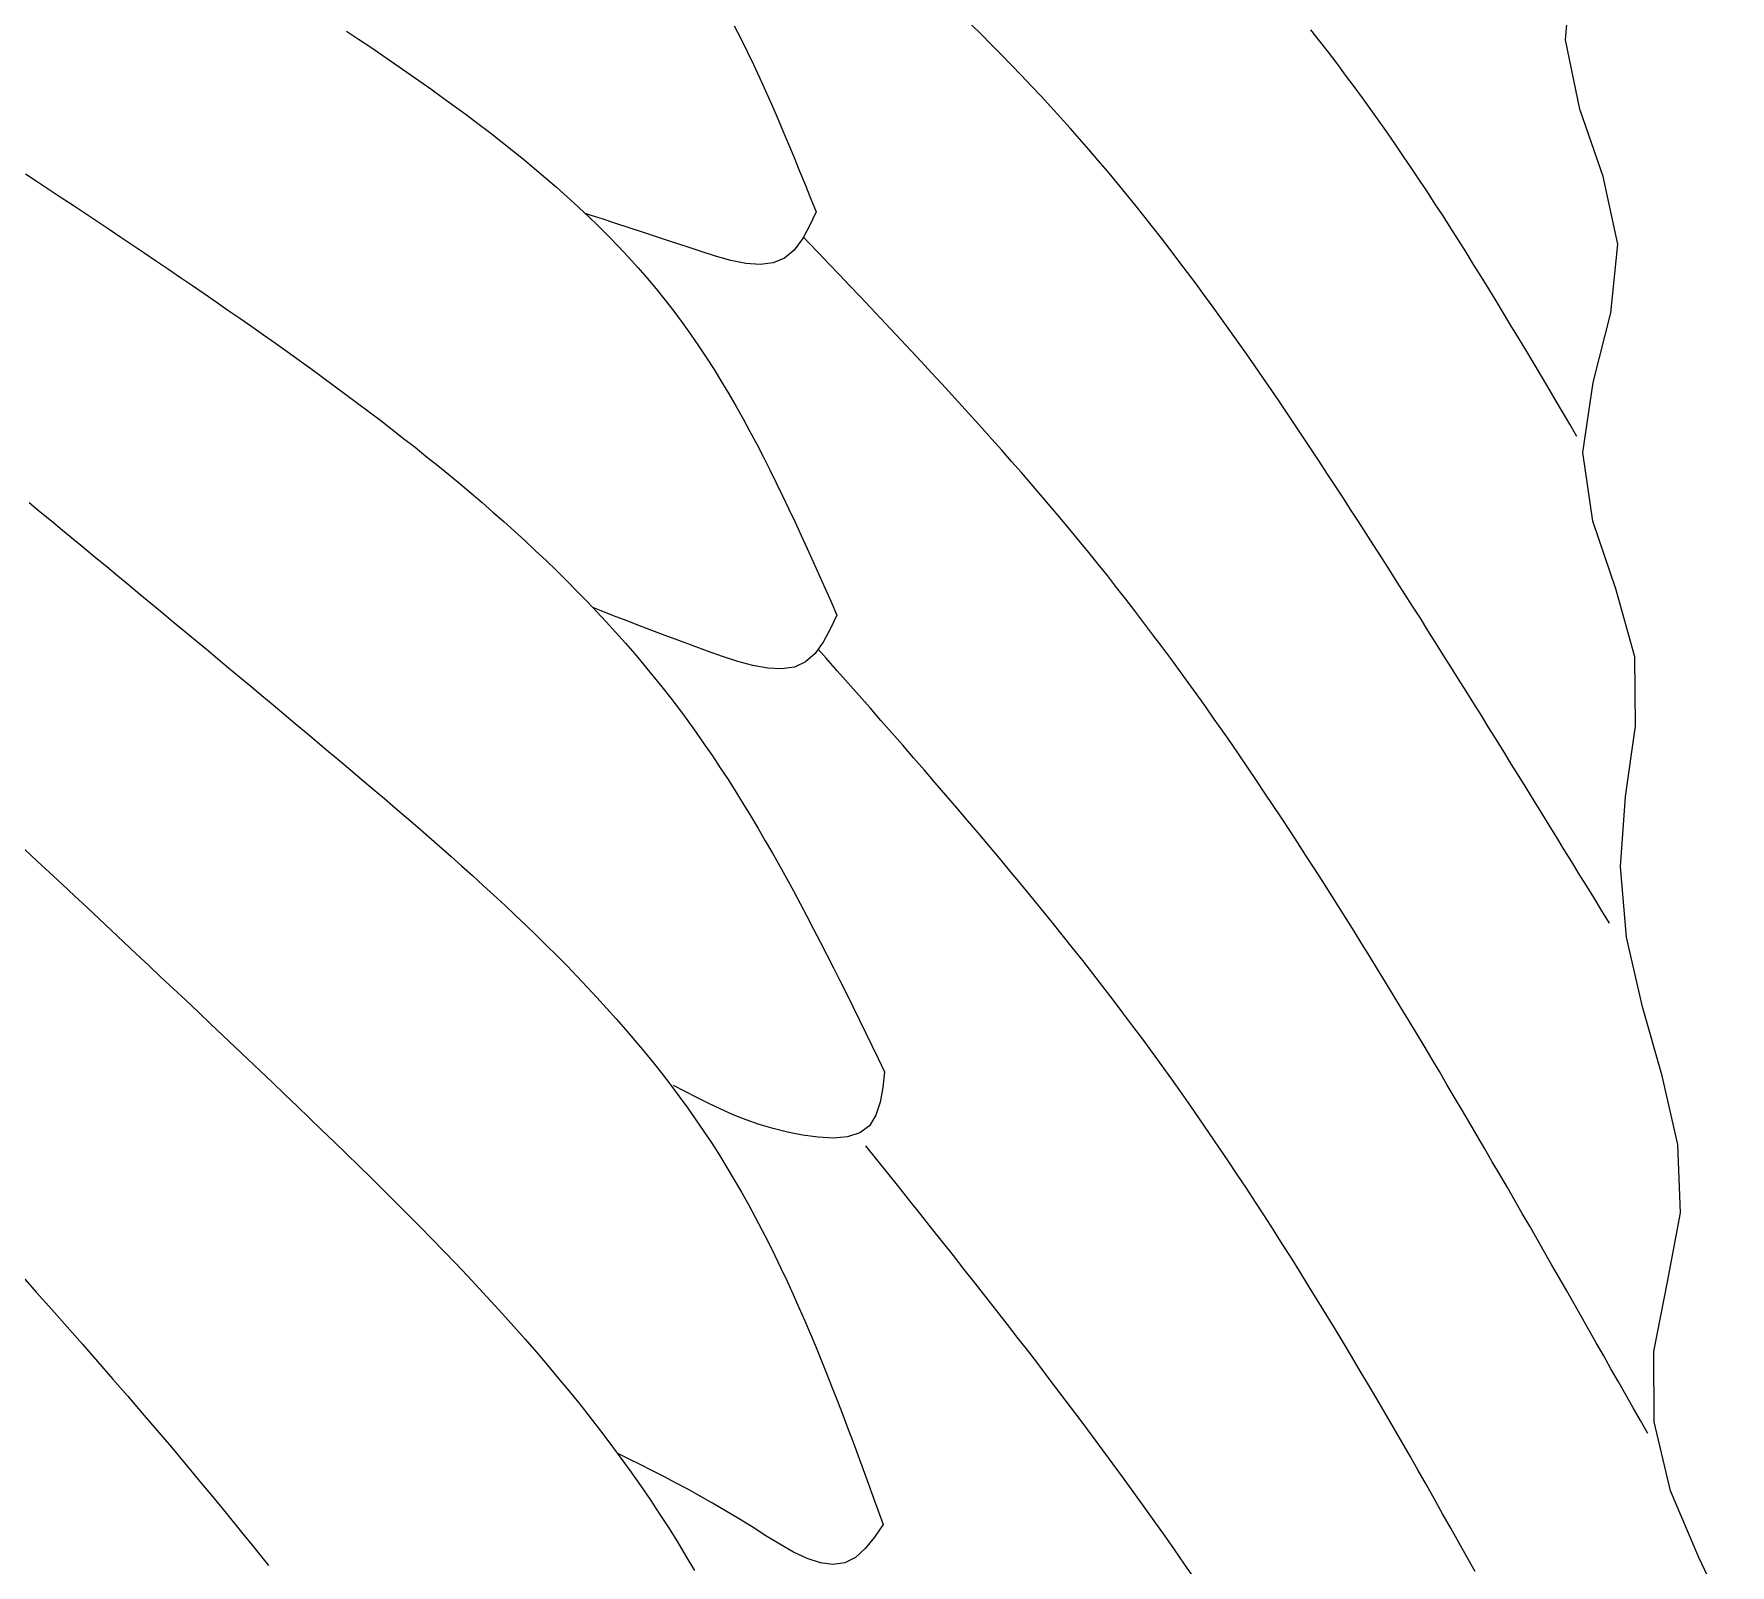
# Model space of a CAD drawing. Extents: x -3475 to 3475, y -2114 to 2114.
# Drawn here: x 3220.5 to 3396.7, y 473.8 to 632.8 of the extents above; entities that cross this region are included whole.
import ezdxf

# ---------------------------------------------------------------- set-up
doc = ezdxf.new("R2010")
doc.units = 0
doc.header["$MEASUREMENT"] = 0
doc.layers.get('0').update_dxf_attribs({"linetype": 'CONTINUOUS'})

msp = doc.modelspace()

# ---------------------------------------------------------------- linework, layer by layer
for p, q in [((3379.66, 632.18), (3380.24, 639.5)), ((3252.98, 633.11), (3254.24, 632.27)), ((3293.28, 633.65), (3293.96, 632.32)), ((3318.95, 632.74), (3317.89, 633.79)), ((3320, 631.69), (3318.95, 632.74)), ((3354.1, 632.08), (3353.18, 633.24)), ((3254.24, 632.27), (3255.5, 631.42)), ((3255.5, 631.42), (3256.76, 630.56)), ((3293.96, 632.32), (3294.62, 630.98)), ((3294.62, 630.98), (3295.27, 629.63)), ((3321.05, 630.63), (3320, 631.69)), ((3355.01, 630.91), (3354.1, 632.08)), ((3381.12, 625.01), (3379.66, 632.18)), ((3256.76, 630.56), (3258.01, 629.71)), ((3258.01, 629.71), (3259.26, 628.84)), ((3295.27, 629.63), (3295.91, 628.27)), ((3322.08, 629.56), (3321.05, 630.63)), ((3323.12, 628.49), (3322.08, 629.56)), ((3355.91, 629.73), (3355.01, 630.91)), ((3356.8, 628.54), (3355.91, 629.73)), ((3259.26, 628.84), (3260.5, 627.97)), ((3260.5, 627.97), (3261.74, 627.1)), ((3295.91, 628.27), (3296.53, 626.9)), ((3324.14, 627.41), (3323.12, 628.49)), ((3325.16, 626.33), (3324.14, 627.41)), ((3357.68, 627.35), (3356.8, 628.54)), ((3261.74, 627.1), (3262.97, 626.21)), ((3262.97, 626.21), (3264.2, 625.32)), ((3296.53, 626.9), (3297.14, 625.53)), ((3326.17, 625.24), (3325.16, 626.33)), ((3358.56, 626.16), (3357.68, 627.35)), ((3359.43, 624.95), (3358.56, 626.16)), ((3264.2, 625.32), (3265.42, 624.43)), ((3265.42, 624.43), (3266.63, 623.52)), ((3297.14, 625.53), (3297.74, 624.15)), ((3297.74, 624.15), (3298.33, 622.76)), ((3327.17, 624.14), (3326.17, 625.24)), ((3328.16, 623.03), (3327.17, 624.14)), ((3360.29, 623.74), (3359.43, 624.95)), ((3383.57, 617.99), (3381.12, 625.01)), ((3266.63, 623.52), (3267.83, 622.6)), ((3267.83, 622.6), (3269.02, 621.68)), ((3298.33, 622.76), (3298.92, 621.36)), ((3329.15, 621.92), (3328.16, 623.03)), ((3361.14, 622.53), (3360.29, 623.74)), ((3361.98, 621.31), (3361.14, 622.53)), ((3269.02, 621.68), (3270.2, 620.74)), ((3270.2, 620.74), (3271.36, 619.8)), ((3298.92, 621.36), (3299.5, 619.96)), ((3330.12, 620.8), (3329.15, 621.92)), ((3331.09, 619.67), (3330.12, 620.8)), ((3362.82, 620.09), (3361.98, 621.31)), ((3271.36, 619.8), (3272.52, 618.84)), ((3272.52, 618.84), (3273.66, 617.87)), ((3299.5, 619.96), (3300.07, 618.56)), ((3332.05, 618.54), (3331.09, 619.67)), ((3363.65, 618.86), (3362.82, 620.09)), ((3364.48, 617.62), (3363.65, 618.86)), ((3219.62, 618.29), (3220.86, 617.47)), ((3220.86, 617.47), (3222.1, 616.65)), ((3273.66, 617.87), (3274.79, 616.89)), ((3274.79, 616.89), (3275.91, 615.9)), ((3300.07, 618.56), (3300.64, 617.16)), ((3300.64, 617.16), (3301.21, 615.75)), ((3333.01, 617.39), (3332.05, 618.54)), ((3333.95, 616.24), (3333.01, 617.39)), ((3365.3, 616.39), (3364.48, 617.62)), ((3385.08, 610.97), (3383.57, 617.99)), ((3222.1, 616.65), (3223.34, 615.83)), ((3223.34, 615.83), (3224.59, 615.01)), ((3275.91, 615.9), (3277.01, 614.89)), ((3301.21, 615.75), (3301.78, 614.34)), ((3334.89, 615.09), (3333.95, 616.24)), ((3335.82, 613.93), (3334.89, 615.09)), ((3366.11, 615.14), (3365.3, 616.39)), ((3366.92, 613.9), (3366.11, 615.14)), ((3224.59, 615.01), (3225.83, 614.19)), ((3225.83, 614.19), (3227.07, 613.36)), ((3227.07, 613.36), (3228.31, 612.53)), ((3277.01, 614.89), (3277.79, 614.16)), ((3277.79, 614.16), (3278.09, 613.87)), ((3278.31, 613.99), (3277.79, 614.16)), ((3278.09, 613.87), (3279.16, 612.84)), ((3279.64, 613.56), (3278.31, 613.99)), ((3280.98, 613.12), (3279.64, 613.56)), ((3301.78, 614.34), (3301.09, 612.88)), ((3336.74, 612.76), (3335.82, 613.93)), ((3367.72, 612.65), (3366.92, 613.9)), ((3228.31, 612.53), (3229.55, 611.7)), ((3229.55, 611.7), (3230.79, 610.87)), ((3279.16, 612.84), (3280.2, 611.79)), ((3280.2, 611.79), (3281.23, 610.73)), ((3282.35, 612.68), (3280.98, 613.12)), ((3283.75, 612.22), (3282.35, 612.68)), ((3285.18, 611.75), (3283.75, 612.22)), ((3286.65, 611.26), (3285.18, 611.75)), ((3300.46, 611.7), (3300.36, 611.51)), ((3301.09, 612.88), (3300.46, 611.7)), ((3300.99, 611.14), (3300.46, 611.7)), ((3337.66, 611.59), (3336.74, 612.76)), ((3338.57, 610.41), (3337.66, 611.59)), ((3368.52, 611.39), (3367.72, 612.65)), ((3230.79, 610.87), (3232.02, 610.04)), ((3232.02, 610.04), (3233.26, 609.2)), ((3281.23, 610.73), (3282.24, 609.65)), ((3288.17, 610.76), (3286.65, 611.26)), ((3289.73, 610.24), (3288.17, 610.76)), ((3291.34, 609.73), (3289.73, 610.24)), ((3299.51, 610.36), (3298.51, 609.51)), ((3300.36, 611.51), (3299.51, 610.36)), ((3302.06, 610.02), (3300.99, 611.14)), ((3303.14, 608.9), (3302.06, 610.02)), ((3339.48, 609.22), (3338.57, 610.41)), ((3369.31, 610.13), (3368.52, 611.39)), ((3370.1, 608.87), (3369.31, 610.13)), ((3384.34, 603.83), (3385.08, 610.97)), ((3233.26, 609.2), (3234.5, 608.37)), ((3234.5, 608.37), (3235.73, 607.52)), ((3282.24, 609.65), (3283.24, 608.55)), ((3283.24, 608.55), (3284.21, 607.44)), ((3292.93, 609.29), (3291.34, 609.73)), ((3294.49, 608.98), (3292.93, 609.29)), ((3295.96, 608.87), (3294.49, 608.98)), ((3297.32, 609.03), (3295.96, 608.87)), ((3298.51, 609.51), (3297.32, 609.03)), ((3304.21, 607.78), (3303.14, 608.9)), ((3340.37, 608.03), (3339.48, 609.22)), ((3341.26, 606.84), (3340.37, 608.03)), ((3370.88, 607.61), (3370.1, 608.87)), ((3235.73, 607.52), (3236.97, 606.68)), ((3236.97, 606.68), (3238.2, 605.83)), ((3284.21, 607.44), (3285.16, 606.32)), ((3285.16, 606.32), (3286.08, 605.17)), ((3305.28, 606.65), (3304.21, 607.78)), ((3306.35, 605.53), (3305.28, 606.65)), ((3342.15, 605.64), (3341.26, 606.84)), ((3371.66, 606.34), (3370.88, 607.61)), ((3372.44, 605.07), (3371.66, 606.34)), ((3238.2, 605.83), (3239.44, 604.98)), ((3239.44, 604.98), (3240.67, 604.13)), ((3286.08, 605.17), (3286.99, 604.01)), ((3307.42, 604.4), (3306.35, 605.53)), ((3343.03, 604.43), (3342.15, 605.64)), ((3373.21, 603.8), (3372.44, 605.07)), ((3240.67, 604.13), (3241.9, 603.27)), ((3241.9, 603.27), (3243.14, 602.41)), ((3286.99, 604.01), (3287.87, 602.83)), ((3287.87, 602.83), (3288.72, 601.63)), ((3308.48, 603.27), (3307.42, 604.4)), ((3309.55, 602.15), (3308.48, 603.27)), ((3343.9, 603.22), (3343.03, 604.43)), ((3344.77, 602.01), (3343.9, 603.22)), ((3373.98, 602.53), (3373.21, 603.8)), ((3382.51, 596.59), (3384.34, 603.83)), ((3243.14, 602.41), (3244.37, 601.55)), ((3244.37, 601.55), (3245.6, 600.68)), ((3288.72, 601.63), (3289.56, 600.42)), ((3310.61, 601.01), (3309.55, 602.15)), ((3311.67, 599.88), (3310.61, 601.01)), ((3345.64, 600.79), (3344.77, 602.01)), ((3374.75, 601.25), (3373.98, 602.53)), ((3375.51, 599.98), (3374.75, 601.25)), ((3245.6, 600.68), (3246.82, 599.81)), ((3246.82, 599.81), (3248.05, 598.93)), ((3289.56, 600.42), (3290.38, 599.18)), ((3312.73, 598.75), (3311.67, 599.88)), ((3346.5, 599.57), (3345.64, 600.79)), ((3347.35, 598.34), (3346.5, 599.57)), ((3376.28, 598.7), (3375.51, 599.98)), ((3248.05, 598.93), (3249.27, 598.05)), ((3249.27, 598.05), (3250.49, 597.16)), ((3290.38, 599.18), (3291.18, 597.94)), ((3291.18, 597.94), (3291.95, 596.68)), ((3313.78, 597.61), (3312.73, 598.75)), ((3314.84, 596.47), (3313.78, 597.61)), ((3348.2, 597.11), (3347.35, 598.34)), ((3377.04, 597.42), (3376.28, 598.7)), ((3250.49, 597.16), (3251.71, 596.27)), ((3251.71, 596.27), (3252.92, 595.37)), ((3291.95, 596.68), (3292.72, 595.41)), ((3315.88, 595.33), (3314.84, 596.47)), ((3349.05, 595.88), (3348.2, 597.11)), ((3349.89, 594.65), (3349.05, 595.88)), ((3377.8, 596.14), (3377.04, 597.42)), ((3378.56, 594.85), (3377.8, 596.14)), ((3381.43, 589.33), (3382.51, 596.59)), ((3252.92, 595.37), (3254.13, 594.47)), ((3254.13, 594.47), (3255.34, 593.56)), ((3292.72, 595.41), (3293.46, 594.12)), ((3293.46, 594.12), (3294.19, 592.82)), ((3316.93, 594.18), (3315.88, 595.33)), ((3317.97, 593.03), (3316.93, 594.18)), ((3350.73, 593.41), (3349.89, 594.65)), ((3379.32, 593.57), (3378.56, 594.85)), ((3255.34, 593.56), (3256.54, 592.65)), ((3256.54, 592.65), (3257.73, 591.73)), ((3294.19, 592.82), (3294.91, 591.51)), ((3319.01, 591.88), (3317.97, 593.03)), ((3351.56, 592.17), (3350.73, 593.41)), ((3352.39, 590.92), (3351.56, 592.17)), ((3380.08, 592.29), (3379.32, 593.57)), ((3380.83, 591.01), (3380.08, 592.29)), ((3257.73, 591.73), (3258.92, 590.8)), ((3258.92, 590.8), (3260.11, 589.87)), ((3294.91, 591.51), (3295.61, 590.19)), ((3320.04, 590.73), (3319.01, 591.88)), ((3321.07, 589.57), (3320.04, 590.73)), ((3353.22, 589.68), (3352.39, 590.92)), ((3260.11, 589.87), (3261.28, 588.93)), ((3261.28, 588.93), (3262.46, 587.99)), ((3295.61, 590.19), (3296.3, 588.86)), ((3296.3, 588.86), (3296.98, 587.53)), ((3322.09, 588.41), (3321.07, 589.57)), ((3354.04, 588.43), (3353.22, 589.68)), ((3382.5, 582.21), (3381.43, 589.33)), ((3262.46, 587.99), (3263.62, 587.03)), ((3263.62, 587.03), (3264.78, 586.07)), ((3296.98, 587.53), (3297.64, 586.18)), ((3323.11, 587.24), (3322.09, 588.41)), ((3324.13, 586.07), (3323.11, 587.24)), ((3354.86, 587.18), (3354.04, 588.43)), ((3355.68, 585.93), (3354.86, 587.18)), ((3264.78, 586.07), (3265.93, 585.1)), ((3265.93, 585.1), (3267.07, 584.13)), ((3297.64, 586.18), (3298.3, 584.82)), ((3325.14, 584.9), (3324.13, 586.07)), ((3356.5, 584.68), (3355.68, 585.93)), ((3220.02, 584.13), (3221.17, 583.18)), ((3267.07, 584.13), (3268.2, 583.14)), ((3298.3, 584.82), (3298.95, 583.46)), ((3298.95, 583.46), (3299.59, 582.1)), ((3326.14, 583.72), (3325.14, 584.9)), ((3327.14, 582.53), (3326.14, 583.72)), ((3357.31, 583.42), (3356.5, 584.68)), ((3358.13, 582.17), (3357.31, 583.42)), ((3221.17, 583.18), (3222.32, 582.23)), ((3222.32, 582.23), (3223.47, 581.28)), ((3268.2, 583.14), (3269.32, 582.15)), ((3269.32, 582.15), (3270.44, 581.15)), ((3299.59, 582.1), (3300.22, 580.72)), ((3328.13, 581.34), (3327.14, 582.53)), ((3358.94, 580.91), (3358.13, 582.17)), ((3384.89, 575.18), (3382.5, 582.21)), ((3223.47, 581.28), (3224.62, 580.33)), ((3224.62, 580.33), (3225.77, 579.38)), ((3270.44, 581.15), (3271.54, 580.14)), ((3271.54, 580.14), (3272.63, 579.13)), ((3300.22, 580.72), (3300.85, 579.35)), ((3329.12, 580.15), (3328.13, 581.34)), ((3330.1, 578.95), (3329.12, 580.15)), ((3359.74, 579.66), (3358.94, 580.91)), ((3225.77, 579.38), (3226.92, 578.43)), ((3226.92, 578.43), (3228.07, 577.48)), ((3272.63, 579.13), (3273.72, 578.1)), ((3273.72, 578.1), (3274.79, 577.06)), ((3300.85, 579.35), (3301.48, 577.97)), ((3331.07, 577.75), (3330.1, 578.95)), ((3360.55, 578.4), (3359.74, 579.66)), ((3361.35, 577.14), (3360.55, 578.4)), ((3228.07, 577.48), (3229.22, 576.53)), ((3229.22, 576.53), (3230.37, 575.58)), ((3274.79, 577.06), (3275.85, 576.02)), ((3301.48, 577.97), (3302.1, 576.58)), ((3302.1, 576.58), (3302.71, 575.2)), ((3332.04, 576.54), (3331.07, 577.75)), ((3333, 575.32), (3332.04, 576.54)), ((3362.16, 575.88), (3361.35, 577.14)), ((3230.37, 575.58), (3231.52, 574.63)), ((3231.52, 574.63), (3232.67, 573.67)), ((3275.85, 576.02), (3276.9, 574.96)), ((3276.9, 574.96), (3277.94, 573.89)), ((3302.71, 575.2), (3303.33, 573.81)), ((3333.95, 574.1), (3333, 575.32)), ((3362.96, 574.63), (3362.16, 575.88)), ((3363.76, 573.37), (3362.96, 574.63)), ((3386.83, 568.11), (3384.89, 575.18)), ((3232.67, 573.67), (3233.82, 572.72)), ((3277.94, 573.89), (3278.57, 573.23)), ((3279.44, 572.89), (3278.57, 573.23)), ((3278.57, 573.23), (3278.96, 572.82)), ((3278.96, 572.82), (3279.97, 571.73)), ((3280.73, 572.38), (3279.44, 572.89)), ((3303.33, 573.81), (3303.94, 572.42)), ((3334.9, 572.88), (3333.95, 574.1)), ((3335.84, 571.65), (3334.9, 572.88)), ((3364.56, 572.11), (3363.76, 573.37)), ((3233.82, 572.72), (3234.97, 571.76)), ((3234.97, 571.76), (3236.13, 570.81)), ((3279.97, 571.73), (3280.97, 570.64)), ((3282.04, 571.88), (3280.73, 572.38)), ((3283.36, 571.36), (3282.04, 571.88)), ((3284.72, 570.85), (3283.36, 571.36)), ((3303.94, 572.42), (3303.25, 570.97)), ((3336.77, 570.41), (3335.84, 571.65)), ((3365.35, 570.84), (3364.56, 572.11)), ((3236.13, 570.81), (3237.28, 569.85)), ((3237.28, 569.85), (3238.43, 568.89)), ((3280.97, 570.64), (3281.96, 569.53)), ((3281.96, 569.53), (3282.93, 568.41)), ((3286.1, 570.32), (3284.72, 570.85)), ((3287.52, 569.79), (3286.1, 570.32)), ((3288.99, 569.25), (3287.52, 569.79)), ((3290.5, 568.7), (3288.99, 569.25)), ((3302.51, 569.62), (3302, 568.92)), ((3303.25, 570.97), (3302.51, 569.62)), ((3337.7, 569.17), (3336.77, 570.41)), ((3366.15, 569.58), (3365.35, 570.84)), ((3366.94, 568.32), (3366.15, 569.58)), ((3238.43, 568.89), (3239.58, 567.93)), ((3239.58, 567.93), (3240.74, 566.97)), ((3282.93, 568.41), (3283.89, 567.28)), ((3292.06, 568.15), (3290.5, 568.7)), ((3293.65, 567.63), (3292.06, 568.15)), ((3295.22, 567.2), (3293.65, 567.63)), ((3300.68, 567.58), (3299.52, 567.05)), ((3301.67, 568.45), (3300.68, 567.58)), ((3302, 568.92), (3301.67, 568.45)), ((3302.84, 567.96), (3302, 568.92)), ((3303.98, 566.67), (3302.84, 567.96)), ((3338.62, 567.93), (3337.7, 569.17)), ((3339.54, 566.68), (3338.62, 567.93)), ((3367.74, 567.06), (3366.94, 568.32)), ((3386.92, 560.91), (3386.83, 568.11)), ((3240.74, 566.97), (3241.89, 566.01)), ((3241.89, 566.01), (3243.04, 565.05)), ((3283.89, 567.28), (3284.83, 566.14)), ((3284.83, 566.14), (3285.76, 564.99)), ((3296.75, 566.92), (3295.22, 567.2)), ((3298.19, 566.85), (3296.75, 566.92)), ((3299.52, 567.05), (3298.19, 566.85)), ((3305.12, 565.38), (3303.98, 566.67)), ((3340.45, 565.43), (3339.54, 566.68)), ((3368.53, 565.8), (3367.74, 567.06)), ((3369.32, 564.53), (3368.53, 565.8)), ((3243.04, 565.05), (3244.2, 564.09)), ((3244.2, 564.09), (3245.35, 563.12)), ((3285.76, 564.99), (3286.67, 563.82)), ((3306.25, 564.09), (3305.12, 565.38)), ((3307.38, 562.8), (3306.25, 564.09)), ((3341.36, 564.17), (3340.45, 565.43)), ((3342.26, 562.91), (3341.36, 564.17)), ((3370.11, 563.27), (3369.32, 564.53)), ((3245.35, 563.12), (3246.51, 562.15)), ((3286.67, 563.82), (3287.57, 562.65)), ((3287.57, 562.65), (3288.45, 561.46)), ((3308.52, 561.51), (3307.38, 562.8)), ((3343.15, 561.64), (3342.26, 562.91)), ((3370.9, 562), (3370.11, 563.27)), ((3246.51, 562.15), (3247.66, 561.19)), ((3247.66, 561.19), (3248.82, 560.22)), ((3288.45, 561.46), (3289.31, 560.26)), ((3309.65, 560.22), (3308.52, 561.51)), ((3344.04, 560.37), (3343.15, 561.64)), ((3371.68, 560.74), (3370.9, 562)), ((3372.47, 559.47), (3371.68, 560.74)), ((3385.89, 553.61), (3386.92, 560.91)), ((3248.82, 560.22), (3249.98, 559.25)), ((3249.98, 559.25), (3251.13, 558.27)), ((3289.31, 560.26), (3290.16, 559.05)), ((3290.16, 559.05), (3291, 557.83)), ((3310.78, 558.92), (3309.65, 560.22)), ((3311.91, 557.63), (3310.78, 558.92)), ((3344.93, 559.1), (3344.04, 560.37)), ((3345.81, 557.82), (3344.93, 559.1)), ((3373.26, 558.21), (3372.47, 559.47)), ((3251.13, 558.27), (3252.29, 557.3)), ((3252.29, 557.3), (3253.45, 556.32)), ((3291, 557.83), (3291.82, 556.59)), ((3313.03, 556.33), (3311.91, 557.63)), ((3346.68, 556.54), (3345.81, 557.82)), ((3374.04, 556.94), (3373.26, 558.21)), ((3374.83, 555.67), (3374.04, 556.94)), ((3253.45, 556.32), (3254.61, 555.34)), ((3254.61, 555.34), (3255.76, 554.36)), ((3291.82, 556.59), (3292.63, 555.35)), ((3292.63, 555.35), (3293.43, 554.1)), ((3314.15, 555.03), (3313.03, 556.33)), ((3347.55, 555.25), (3346.68, 556.54)), ((3348.42, 553.96), (3347.55, 555.25)), ((3375.61, 554.41), (3374.83, 555.67)), ((3255.76, 554.36), (3256.92, 553.38)), ((3256.92, 553.38), (3258.08, 552.4)), ((3293.43, 554.1), (3294.21, 552.84)), ((3315.27, 553.73), (3314.15, 555.03)), ((3316.39, 552.43), (3315.27, 553.73)), ((3349.28, 552.67), (3348.42, 553.96)), ((3376.39, 553.14), (3375.61, 554.41)), ((3385.35, 546.28), (3385.89, 553.61)), ((3258.08, 552.4), (3259.23, 551.41)), ((3294.21, 552.84), (3294.98, 551.57)), ((3317.5, 551.12), (3316.39, 552.43)), ((3350.13, 551.38), (3349.28, 552.67)), ((3377.17, 551.87), (3376.39, 553.14)), ((3377.96, 550.61), (3377.17, 551.87)), ((3259.23, 551.41), (3260.38, 550.42)), ((3260.38, 550.42), (3261.53, 549.42)), ((3294.98, 551.57), (3295.75, 550.29)), ((3295.75, 550.29), (3296.5, 549.01)), ((3318.62, 549.81), (3317.5, 551.12)), ((3350.99, 550.08), (3350.13, 551.38)), ((3351.84, 548.78), (3350.99, 550.08)), ((3378.74, 549.34), (3377.96, 550.61)), ((3261.53, 549.42), (3262.67, 548.42)), ((3262.67, 548.42), (3263.81, 547.42)), ((3296.5, 549.01), (3297.24, 547.72)), ((3319.72, 548.5), (3318.62, 549.81)), ((3320.83, 547.19), (3319.72, 548.5)), ((3352.68, 547.48), (3351.84, 548.78)), ((3379.52, 548.07), (3378.74, 549.34)), ((3219.57, 548.08), (3220.86, 546.88)), ((3220.86, 546.88), (3222.14, 545.69)), ((3263.81, 547.42), (3264.94, 546.41)), ((3264.94, 546.41), (3266.07, 545.39)), ((3297.24, 547.72), (3297.98, 546.42)), ((3297.98, 546.42), (3298.7, 545.11)), ((3321.92, 545.87), (3320.83, 547.19)), ((3353.52, 546.17), (3352.68, 547.48)), ((3380.3, 546.8), (3379.52, 548.07)), ((3381.08, 545.54), (3380.3, 546.8)), ((3222.14, 545.69), (3223.43, 544.49)), ((3266.07, 545.39), (3267.19, 544.37)), ((3298.7, 545.11), (3299.42, 543.8)), ((3323.02, 544.55), (3321.92, 545.87)), ((3354.36, 544.87), (3353.52, 546.17)), ((3355.19, 543.56), (3354.36, 544.87)), ((3381.86, 544.27), (3381.08, 545.54)), ((3385.98, 538.99), (3385.35, 546.28)), ((3223.43, 544.49), (3224.71, 543.29)), ((3224.71, 543.29), (3226, 542.09)), ((3267.19, 544.37), (3268.31, 543.35)), ((3268.31, 543.35), (3269.42, 542.32)), ((3299.42, 543.8), (3300.13, 542.48)), ((3324.11, 543.23), (3323.02, 544.55)), ((3325.19, 541.9), (3324.11, 543.23)), ((3356.02, 542.24), (3355.19, 543.56)), ((3382.64, 543), (3381.86, 544.27)), ((3383.42, 541.73), (3382.64, 543)), ((3226, 542.09), (3227.28, 540.89)), ((3269.42, 542.32), (3270.52, 541.28)), ((3270.52, 541.28), (3271.61, 540.24)), ((3300.13, 542.48), (3300.83, 541.16)), ((3300.83, 541.16), (3301.52, 539.83)), ((3326.27, 540.57), (3325.19, 541.9)), ((3356.85, 540.93), (3356.02, 542.24)), ((3384.2, 540.46), (3383.42, 541.73)), ((3227.28, 540.89), (3228.57, 539.68)), ((3228.57, 539.68), (3229.86, 538.48)), ((3271.61, 540.24), (3272.7, 539.19)), ((3301.52, 539.83), (3302.21, 538.5)), ((3327.35, 539.23), (3326.27, 540.57)), ((3357.67, 539.61), (3356.85, 540.93)), ((3358.49, 538.29), (3357.67, 539.61)), ((3229.86, 538.48), (3231.14, 537.27)), ((3272.7, 539.19), (3273.77, 538.13)), ((3273.77, 538.13), (3274.84, 537.07)), ((3302.21, 538.5), (3302.9, 537.16)), ((3328.42, 537.89), (3327.35, 539.23)), ((3329.48, 536.55), (3328.42, 537.89)), ((3359.31, 536.97), (3358.49, 538.29)), ((3387.63, 531.77), (3385.98, 538.99)), ((3231.14, 537.27), (3232.43, 536.06)), ((3232.43, 536.06), (3233.71, 534.85)), ((3274.84, 537.07), (3275.9, 536)), ((3275.9, 536), (3276.94, 534.92)), ((3302.9, 537.16), (3303.58, 535.82)), ((3303.58, 535.82), (3304.25, 534.48)), ((3330.53, 535.2), (3329.48, 536.55)), ((3360.12, 535.65), (3359.31, 536.97)), ((3233.71, 534.85), (3235, 533.64)), ((3276.94, 534.92), (3277.97, 533.83)), ((3304.25, 534.48), (3304.92, 533.13)), ((3331.58, 533.85), (3330.53, 535.2)), ((3360.93, 534.32), (3360.12, 535.65)), ((3361.74, 533), (3360.93, 534.32)), ((3235, 533.64), (3236.28, 532.43)), ((3236.28, 532.43), (3237.57, 531.22)), ((3277.97, 533.83), (3279, 532.74)), ((3279, 532.74), (3280.01, 531.63)), ((3304.92, 533.13), (3305.59, 531.78)), ((3332.63, 532.49), (3331.58, 533.85)), ((3333.66, 531.13), (3332.63, 532.49)), ((3362.55, 531.67), (3361.74, 533)), ((3237.57, 531.22), (3238.86, 530)), ((3280.01, 531.63), (3281, 530.52)), ((3281, 530.52), (3281.98, 529.39)), ((3305.59, 531.78), (3306.26, 530.43)), ((3334.69, 529.76), (3333.66, 531.13)), ((3363.35, 530.34), (3362.55, 531.67)), ((3389.7, 524.6), (3387.63, 531.77)), ((3238.86, 530), (3240.14, 528.78)), ((3240.14, 528.78), (3241.43, 527.56)), ((3281.98, 529.39), (3282.95, 528.26)), ((3306.26, 530.43), (3306.92, 529.08)), ((3306.92, 529.08), (3307.58, 527.72)), ((3335.72, 528.38), (3334.69, 529.76)), ((3364.15, 529.02), (3363.35, 530.34)), ((3364.95, 527.69), (3364.15, 529.02)), ((3241.43, 527.56), (3242.71, 526.34)), ((3282.95, 528.26), (3283.91, 527.12)), ((3283.91, 527.12), (3284.84, 525.96)), ((3307.58, 527.72), (3308.24, 526.37)), ((3336.73, 527), (3335.72, 528.38)), ((3337.74, 525.62), (3336.73, 527)), ((3365.75, 526.35), (3364.95, 527.69)), ((3242.71, 526.34), (3244, 525.12)), ((3284.84, 525.96), (3285.77, 524.8)), ((3308.24, 526.37), (3308.9, 525.01)), ((3338.74, 524.23), (3337.74, 525.62)), ((3366.54, 525.02), (3365.75, 526.35)), ((3244, 525.12), (3245.28, 523.89)), ((3245.28, 523.89), (3246.57, 522.66)), ((3285.77, 524.8), (3286.67, 523.62)), ((3286.67, 523.62), (3287.56, 522.44)), ((3288.17, 522.96), (3286.96, 523.59)), ((3308.9, 525.01), (3308.71, 523.39)), ((3339.73, 522.83), (3338.74, 524.23)), ((3367.33, 523.69), (3366.54, 525.02)), ((3368.12, 522.35), (3367.33, 523.69)), ((3391.31, 517.46), (3389.7, 524.6)), ((3246.57, 522.66), (3247.86, 521.43)), ((3287.56, 522.44), (3288.44, 521.24)), ((3289.38, 522.33), (3288.17, 522.96)), ((3290.62, 521.71), (3289.38, 522.33)), ((3291.88, 521.12), (3290.62, 521.71)), ((3308.43, 521.85), (3308, 520.5)), ((3308.71, 523.39), (3308.43, 521.85)), ((3340.72, 521.43), (3339.73, 522.83)), ((3368.91, 521.02), (3368.12, 522.35)), ((3247.86, 521.43), (3249.14, 520.19)), ((3249.14, 520.19), (3250.43, 518.96)), ((3288.44, 521.24), (3289.29, 520.03)), ((3289.29, 520.03), (3290.13, 518.81)), ((3293.17, 520.55), (3291.88, 521.12)), ((3294.5, 520.02), (3293.17, 520.55)), ((3295.87, 519.54), (3294.5, 520.02)), ((3308, 520.5), (3307.32, 519.41)), ((3341.69, 520.02), (3340.72, 521.43)), ((3342.67, 518.61), (3341.69, 520.02)), ((3369.7, 519.68), (3368.91, 521.02)), ((3250.43, 518.96), (3251.71, 517.72)), ((3290.13, 518.81), (3290.94, 517.58)), ((3297.3, 519.11), (3295.87, 519.54)), ((3298.8, 518.73), (3297.3, 519.11)), ((3300.37, 518.42), (3298.8, 518.73)), ((3301.98, 518.2), (3300.37, 518.42)), ((3303.57, 518.12), (3301.98, 518.2)), ((3305.05, 518.26), (3303.57, 518.12)), ((3306.32, 518.66), (3305.05, 518.26)), ((3307.32, 519.41), (3306.32, 518.66)), ((3343.63, 517.19), (3342.67, 518.61)), ((3370.48, 518.34), (3369.7, 519.68)), ((3371.26, 517.01), (3370.48, 518.34)), ((3251.71, 517.72), (3252.99, 516.48)), ((3252.99, 516.48), (3254.27, 515.23)), ((3290.94, 517.58), (3291.74, 516.33)), ((3308.1, 515.89), (3306.96, 517.32)), ((3344.59, 515.77), (3343.63, 517.19)), ((3372.04, 515.67), (3371.26, 517.01)), ((3391.58, 510.34), (3391.31, 517.46)), ((3254.27, 515.23), (3255.55, 513.98)), ((3291.74, 516.33), (3292.52, 515.07)), ((3292.52, 515.07), (3293.28, 513.8)), ((3309.24, 514.47), (3308.1, 515.89)), ((3345.54, 514.35), (3344.59, 515.77)), ((3372.82, 514.33), (3372.04, 515.67)), ((3255.55, 513.98), (3256.82, 512.72)), ((3293.28, 513.8), (3294.02, 512.52)), ((3310.38, 513.05), (3309.24, 514.47)), ((3311.51, 511.62), (3310.38, 513.05)), ((3346.49, 512.92), (3345.54, 514.35)), ((3347.43, 511.48), (3346.49, 512.92)), ((3373.6, 512.99), (3372.82, 514.33)), ((3374.38, 511.64), (3373.6, 512.99)), ((3256.82, 512.72), (3258.09, 511.46)), ((3258.09, 511.46), (3259.35, 510.2)), ((3294.02, 512.52), (3294.74, 511.22)), ((3294.74, 511.22), (3295.45, 509.92)), ((3312.65, 510.2), (3311.51, 511.62)), ((3348.36, 510.04), (3347.43, 511.48)), ((3375.15, 510.3), (3374.38, 511.64)), ((3259.35, 510.2), (3260.61, 508.93)), ((3295.45, 509.92), (3296.14, 508.6)), ((3313.78, 508.77), (3312.65, 510.2)), ((3349.29, 508.6), (3348.36, 510.04)), ((3375.93, 508.96), (3375.15, 510.3)), ((3390.25, 503.19), (3391.58, 510.34)), ((3260.61, 508.93), (3261.85, 507.66)), ((3261.85, 507.66), (3263.1, 506.38)), ((3296.14, 508.6), (3296.82, 507.28)), ((3314.91, 507.34), (3313.78, 508.77)), ((3350.21, 507.15), (3349.29, 508.6)), ((3376.7, 507.62), (3375.93, 508.96)), ((3377.47, 506.27), (3376.7, 507.62)), ((3263.1, 506.38), (3264.33, 505.09)), ((3296.82, 507.28), (3297.48, 505.94)), ((3297.48, 505.94), (3298.13, 504.6)), ((3316.05, 505.91), (3314.91, 507.34)), ((3317.17, 504.48), (3316.05, 505.91)), ((3351.13, 505.7), (3350.21, 507.15)), ((3378.24, 504.93), (3377.47, 506.27)), ((3264.33, 505.09), (3265.56, 503.8)), ((3298.13, 504.6), (3298.77, 503.25)), ((3318.3, 503.05), (3317.17, 504.48)), ((3352.04, 504.25), (3351.13, 505.7)), ((3352.95, 502.79), (3352.04, 504.25)), ((3379.01, 503.58), (3378.24, 504.93)), ((3219.14, 503.94), (3220.75, 502.13)), ((3265.56, 503.8), (3266.78, 502.5)), ((3266.78, 502.5), (3267.98, 501.19)), ((3298.77, 503.25), (3299.39, 501.89)), ((3319.43, 501.62), (3318.3, 503.05)), ((3353.85, 501.33), (3352.95, 502.79)), ((3379.78, 502.24), (3379.01, 503.58)), ((3388.82, 495.97), (3390.25, 503.19)), ((3220.75, 502.13), (3222.36, 500.32)), ((3267.98, 501.19), (3269.18, 499.88)), ((3299.39, 501.89), (3300, 500.52)), ((3300, 500.52), (3300.6, 499.15)), ((3320.55, 500.19), (3319.43, 501.62)), ((3354.75, 499.87), (3353.85, 501.33)), ((3380.55, 500.89), (3379.78, 502.24)), ((3381.31, 499.54), (3380.55, 500.89)), ((3222.36, 500.32), (3223.95, 498.52)), ((3269.18, 499.88), (3270.37, 498.56)), ((3300.6, 499.15), (3301.19, 497.77)), ((3321.67, 498.75), (3320.55, 500.19)), ((3322.78, 497.31), (3321.67, 498.75)), ((3355.64, 498.4), (3354.75, 499.87)), ((3382.08, 498.2), (3381.31, 499.54)), ((3223.95, 498.52), (3225.54, 496.72)), ((3270.37, 498.56), (3271.54, 497.23)), ((3271.54, 497.23), (3272.71, 495.9)), ((3301.19, 497.77), (3301.77, 496.38)), ((3323.9, 495.87), (3322.78, 497.31)), ((3356.53, 496.93), (3355.64, 498.4)), ((3382.84, 496.85), (3382.08, 498.2)), ((3225.54, 496.72), (3227.11, 494.92)), ((3272.71, 495.9), (3273.86, 494.55)), ((3301.77, 496.38), (3302.34, 494.99)), ((3325.01, 494.43), (3323.9, 495.87)), ((3357.41, 495.46), (3356.53, 496.93)), ((3358.29, 493.98), (3357.41, 495.46)), ((3383.61, 495.5), (3382.84, 496.85)), ((3384.37, 494.16), (3383.61, 495.5)), ((3388.84, 488.65), (3388.82, 495.97)), ((3227.11, 494.92), (3228.67, 493.13)), ((3273.86, 494.55), (3274.99, 493.2)), ((3302.34, 494.99), (3302.9, 493.59)), ((3302.9, 493.59), (3303.46, 492.18)), ((3326.11, 492.98), (3325.01, 494.43)), ((3359.17, 492.5), (3358.29, 493.98)), ((3385.14, 492.81), (3384.37, 494.16)), ((3228.67, 493.13), (3230.22, 491.34)), ((3274.99, 493.2), (3276.12, 491.84)), ((3276.12, 491.84), (3277.23, 490.47)), ((3303.46, 492.18), (3304.01, 490.78)), ((3327.22, 491.53), (3326.11, 492.98)), ((3360.04, 491.02), (3359.17, 492.5)), ((3385.9, 491.46), (3385.14, 492.81)), ((3230.22, 491.34), (3231.76, 489.56)), ((3277.23, 490.47), (3278.32, 489.09)), ((3304.01, 490.78), (3304.55, 489.37)), ((3328.31, 490.08), (3327.22, 491.53)), ((3329.41, 488.63), (3328.31, 490.08)), ((3360.91, 489.54), (3360.04, 491.02)), ((3386.67, 490.11), (3385.9, 491.46)), ((3387.43, 488.77), (3386.67, 490.11)), ((3231.76, 489.56), (3233.28, 487.78)), ((3278.32, 489.09), (3279.39, 487.7)), ((3304.55, 489.37), (3305.09, 487.95)), ((3330.5, 487.17), (3329.41, 488.63)), ((3361.77, 488.05), (3360.91, 489.54)), ((3388.19, 487.42), (3387.43, 488.77)), ((3390.56, 481.48), (3388.84, 488.65)), ((3233.28, 487.78), (3234.79, 486)), ((3279.39, 487.7), (3280.45, 486.3)), ((3305.09, 487.95), (3305.62, 486.53)), ((3305.62, 486.53), (3306.14, 485.11)), ((3331.58, 485.71), (3330.5, 487.17)), ((3362.63, 486.57), (3361.77, 488.05)), ((3363.49, 485.08), (3362.63, 486.57)), ((3234.79, 486), (3236.28, 484.23)), ((3280.45, 486.3), (3281.12, 485.4)), ((3281.12, 485.4), (3281.09, 485.41)), ((3282.29, 484.82), (3281.12, 485.4)), ((3281.12, 485.4), (3281.5, 484.89)), ((3281.5, 484.89), (3282.52, 483.47)), ((3283.5, 484.22), (3282.29, 484.82)), ((3306.14, 485.11), (3306.67, 483.69)), ((3332.66, 484.24), (3331.58, 485.71)), ((3364.34, 483.59), (3363.49, 485.08)), ((3236.28, 484.23), (3237.76, 482.46)), ((3282.52, 483.47), (3283.53, 482.04)), ((3284.71, 483.6), (3283.5, 484.22)), ((3285.94, 482.97), (3284.71, 483.6)), ((3287.18, 482.32), (3285.94, 482.97)), ((3306.67, 483.69), (3307.19, 482.26)), ((3333.73, 482.78), (3332.66, 484.24)), ((3365.19, 482.09), (3364.34, 483.59)), ((3237.76, 482.46), (3239.22, 480.7)), ((3283.53, 482.04), (3284.52, 480.59)), ((3288.44, 481.64), (3287.18, 482.32)), ((3289.72, 480.94), (3288.44, 481.64)), ((3307.19, 482.26), (3307.71, 480.83)), ((3334.8, 481.3), (3333.73, 482.78)), ((3335.86, 479.83), (3334.8, 481.3)), ((3366.04, 480.6), (3365.19, 482.09)), ((3393.48, 474.56), (3390.56, 481.48)), ((3239.22, 480.7), (3240.66, 478.95)), ((3284.52, 480.59), (3285.48, 479.14)), ((3291.03, 480.19), (3289.72, 480.94)), ((3292.36, 479.42), (3291.03, 480.19)), ((3293.73, 478.59), (3292.36, 479.42)), ((3307.71, 480.83), (3308.23, 479.41)), ((3308.23, 479.41), (3308.74, 477.98)), ((3336.92, 478.35), (3335.86, 479.83)), ((3366.88, 479.1), (3366.04, 480.6)), ((3240.66, 478.95), (3242.09, 477.2)), ((3285.48, 479.14), (3286.43, 477.67)), ((3286.43, 477.67), (3287.36, 476.2)), ((3295.13, 477.73), (3293.73, 478.59)), ((3296.56, 476.82), (3295.13, 477.73)), ((3308.74, 477.98), (3307.83, 476.68)), ((3337.97, 476.86), (3336.92, 478.35)), ((3367.73, 477.61), (3366.88, 479.1)), ((3368.57, 476.11), (3367.73, 477.61)), ((3242.09, 477.2), (3243.5, 475.45)), ((3287.36, 476.2), (3288.26, 474.71)), ((3298, 475.93), (3296.56, 476.82)), ((3299.44, 475.11), (3298, 475.93)), ((3307.83, 476.68), (3306.88, 475.5)), ((3339.01, 475.37), (3337.97, 476.86)), ((3369.4, 474.61), (3368.57, 476.11)), ((3243.5, 475.45), (3244.89, 473.72)), ((3288.26, 474.71), (3289.14, 473.2)), ((3300.86, 474.45), (3299.44, 475.11)), ((3302.23, 474), (3300.86, 474.45)), ((3305.86, 474.57), (3304.75, 473.99)), ((3306.88, 475.5), (3305.86, 474.57)), ((3340.05, 473.88), (3339.01, 475.37)), ((3370.24, 473.11), (3369.4, 474.61)), ((3396.74, 467.77), (3393.48, 474.56)), ((3303.53, 473.82), (3302.23, 474)), ((3304.75, 473.99), (3303.53, 473.82)), ((3341.08, 472.38), (3340.05, 473.88))]:
    msp.add_line(p, q)

doc.saveas('drawing.dxf')
